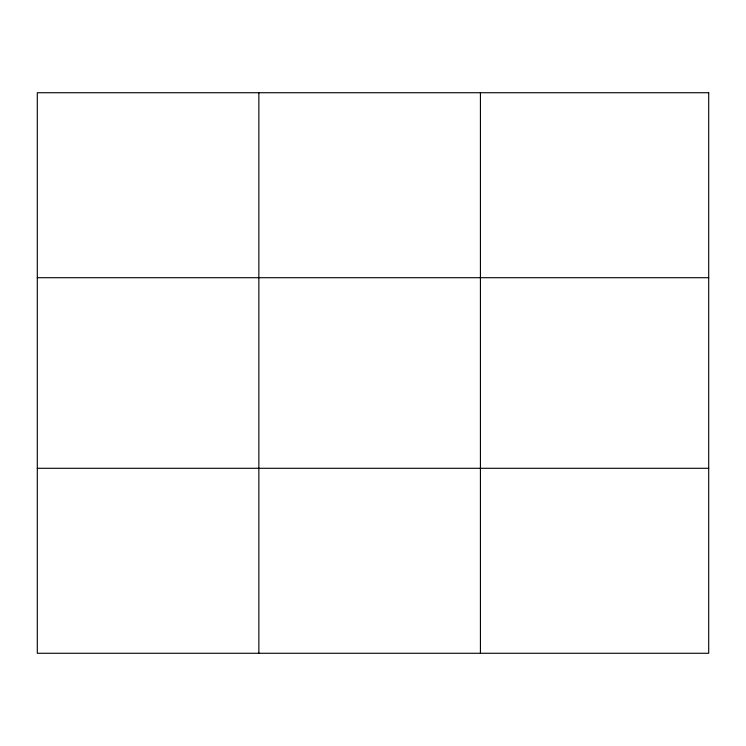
<?xml version="1.0" encoding="UTF-8"?>
<svg xmlns="http://www.w3.org/2000/svg" width="746" height="746" viewBox="0 0 746 746"><rect width="100%" height="100%" fill="white"/><g stroke="black" fill="none" stroke-linecap="round" stroke-linejoin="round"><path stroke-width="1.12" d="M258.862 653.272L258.862 92.728M480.424 653.272L480.424 92.728M37.3 277.708L708.7 277.708M37.3 468.292L708.7 468.292M708.7 92.728L708.7 653.272L37.3 653.272L37.3 92.728L708.7 92.728"/></g></svg>
